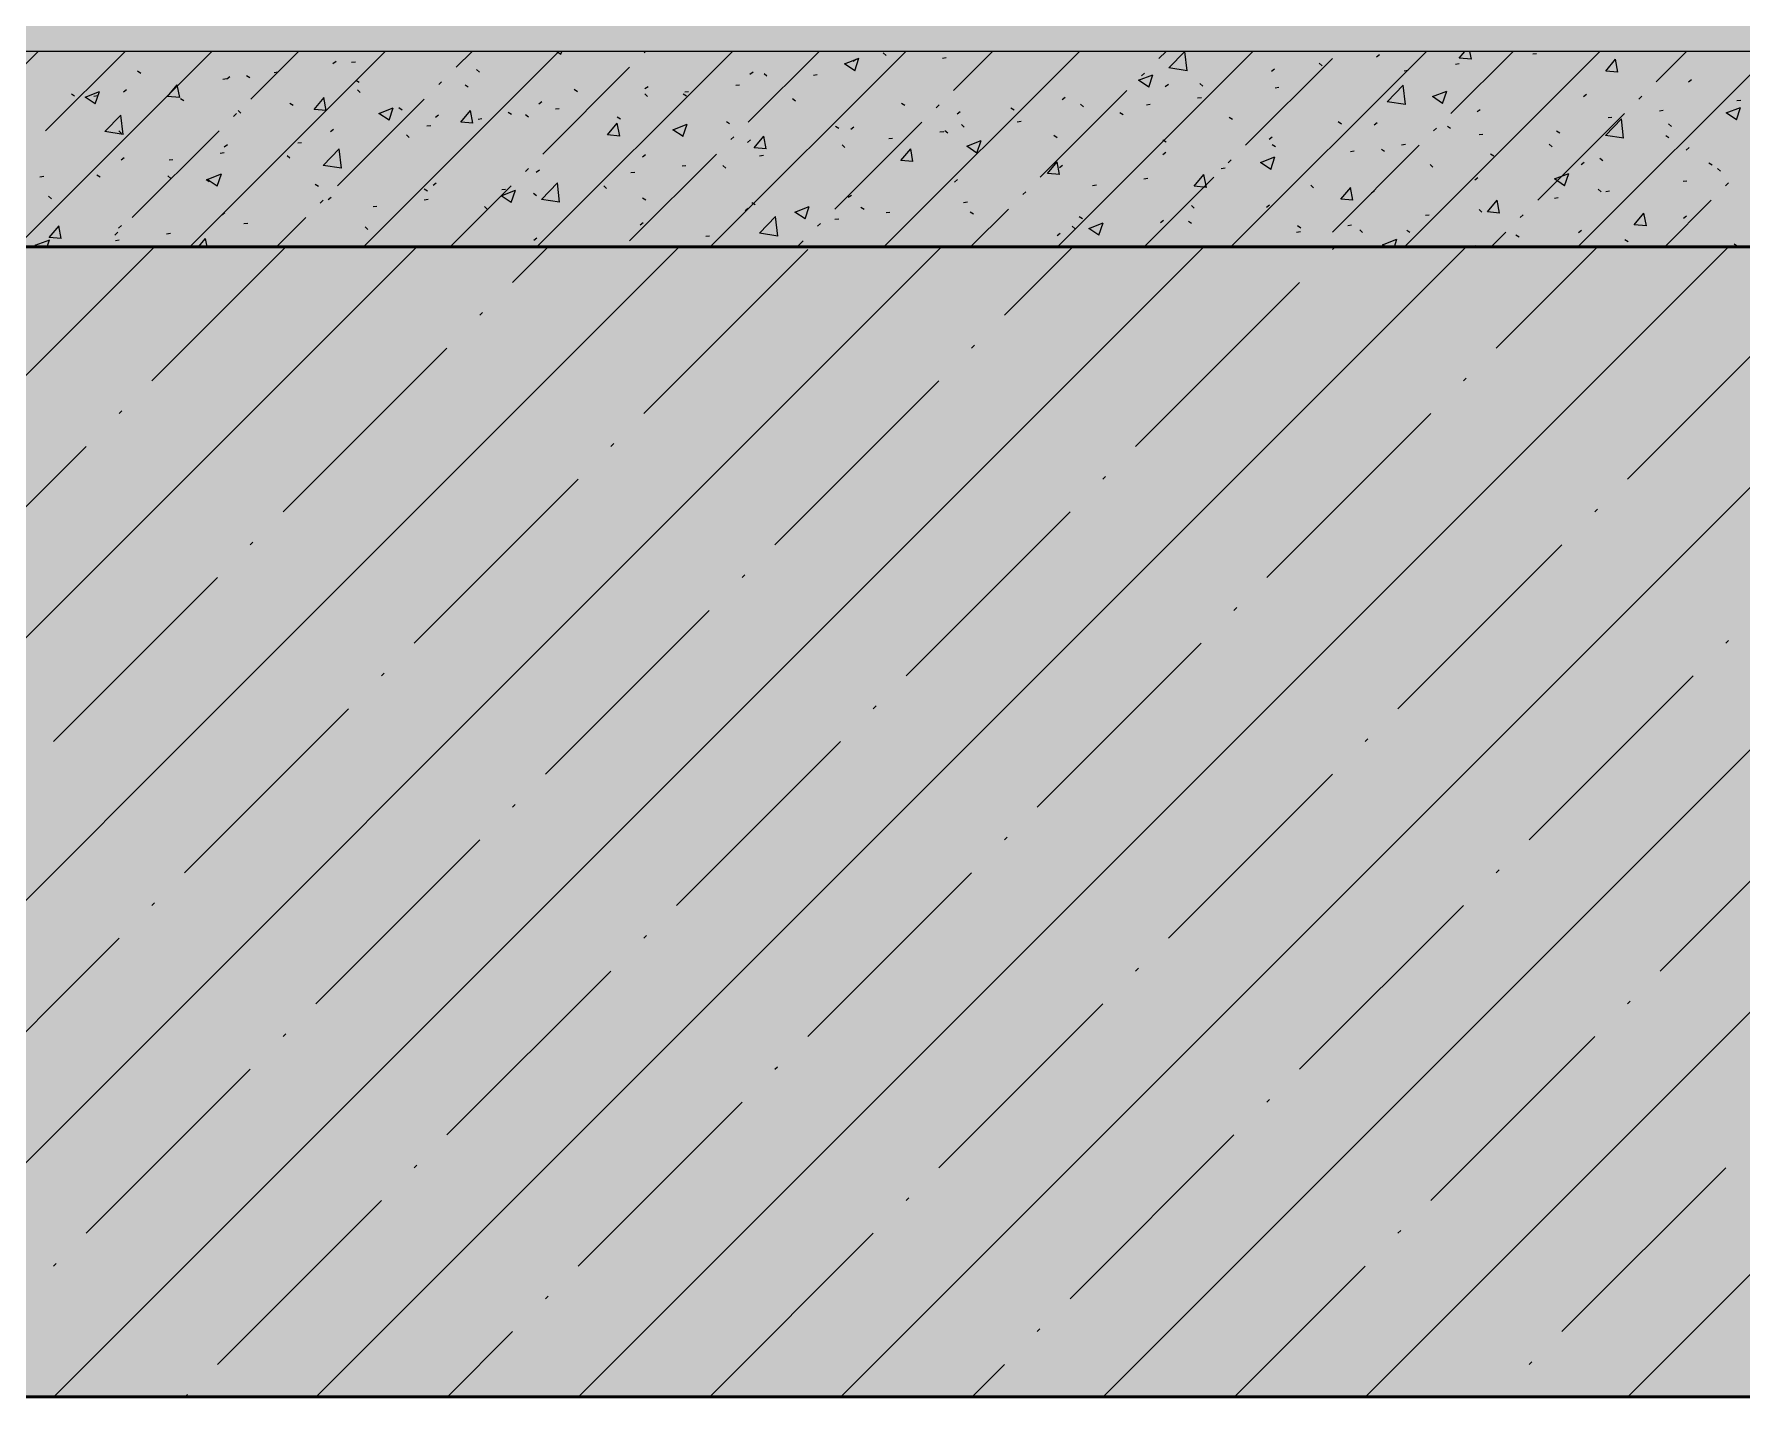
# Model space of a CAD drawing. Header units: millimetres. Extents: x -81576 to 1046824, y -248937 to 691537.
# Drawn here: x -14886 to -13401, y 617840 to 619025 of the extents above; entities that cross this region are included whole.
import ezdxf

# ---------------------------------------------------------------- set-up
doc = ezdxf.new("R2010")
doc.units = ezdxf.units.MM
doc.layers.add('PDF _Геометрия', color=7, linetype='Continuous', true_color=0x1d1d1d)
doc.layers.add('PDF _Сплошная заливка', color=7, linetype='Continuous', true_color=0xffffff)

msp = doc.modelspace()

# ---------------------------------------------------------------- hatches: boundary and pattern name
at = {"layer": 'PDF _Сплошная заливка', "true_color": 0x636466, "transparency": 33554559}
h = msp.add_hatch(color=251, dxfattribs=at)
h.paths.add_polyline_path([(-14198.8, 617839.9), (-46, 617839.9), (-46, 618839.9), (-487.7, 618839.9), (-487.7, 634793.8), (-987.7, 634793.8), (-987.7, 629959.9), (-3957.7, 629959.9), (-3957.7, 629709.9), (-4557.7, 629709.9), (-4557.7, 629409.9), (-5157.7, 629409.9), (-5157.7, 629109.9), (-5757.7, 629109.9), (-5757.7, 628809.9), (-6357.7, 628809.9), (-6357.7, 628509.9), (-6957.7, 628509.9), (-6957.7, 628209.9), (-7557.7, 628209.9), (-7557.7, 627909.9), (-8157.7, 627909.9), (-8157.7, 627609.9), (-8757.7, 627609.9), (-8757.7, 627309.9), (-9357.7, 627309.9), (-9357.7, 627009.9), (-9957.7, 627009.9), (-9957.7, 626709.9), (-10557.7, 626709.9), (-10557.7, 626409.9), (-11157.7, 626409.9), (-11157.7, 626109.9), (-11757.7, 626109.9), (-11757.7, 625579.9), (-18387.7, 625579.9), (-18387.7, 633599.9), (-11037.7, 633599.9), (-11037.7, 634234.5), (-9691.8, 634907.4), (-9784.9, 635093.8), (-9934.9, 634793.8), (-11157.7, 634793.8), (-11157.7, 634509.9), (-11757.7, 634509.9), (-11757.7, 634079.9), (-18387.7, 634079.9), (-18387.7, 634793.8), (-18887.7, 634793.8), (-18887.7, 617839.9), (-18387.7, 617839.9)], flags=0)
h.paths.add_polyline_path([(-9481.2, 618839.9), (-11037.7, 618839.9), (-11037.7, 619074.5), (-4145.8, 622979.9), (-987.7, 622979.9), (-987.7, 618839.9), (-7122.4, 618839.9)], flags=0)
h.paths.add_polyline_path([(-11757.7, 618839.9), (-18387.7, 618839.9), (-18387.7, 625099.9), (-11037.7, 625099.9), (-11037.7, 625834.5), (-3584.2, 629559.9), (-987.7, 629559.9), (-987.7, 623379.9), (-3987.7, 623379.9), (-3987.7, 623429.9), (-4557.7, 623429.9), (-4557.7, 623089.9), (-5157.7, 623089.9), (-5157.7, 622749.9), (-5757.7, 622749.9), (-5757.7, 622409.9), (-6357.7, 622409.9), (-6357.7, 622069.9), (-6957.7, 622069.9), (-6957.7, 621729.9), (-7557.7, 621729.9), (-7557.7, 621389.9), (-8157.7, 621389.9), (-8157.7, 621049.9), (-8757.7, 621049.9), (-8757.7, 620709.9), (-9357.7, 620709.9), (-9357.7, 620369.9), (-9957.7, 620369.9), (-9957.7, 620029.9), (-10557.7, 620029.9), (-10557.7, 619689.9), (-11157.7, 619689.9), (-11157.7, 619349.9), (-11757.7, 619349.9), (-11757.7, 618888.4)], flags=0)
h = msp.add_hatch(color=251, dxfattribs=at)
h.paths.add_polyline_path([(-18382.7, 619009.9), (-11757.7, 619009.9), (-11757.7, 619039.9), (-18387.7, 619039.9), (-18387.7, 619009.9), (-18383.6, 619009.9)], flags=0)
h.paths.add_polyline_path([(-3987.7, 619009.9), (-987.7, 619009.9), (-987.7, 619039.9), (-11037.7, 619039.9), (-11037.7, 619009.9), (-4763.6, 619009.9)], flags=0)
h = msp.add_hatch(color=251, dxfattribs=at)
h.paths.add_polyline_path([(-18387.7, 618839.9), (-11757.7, 618839.9), (-11757.7, 619009.9), (-18387.7, 619009.9)], flags=0)
h.paths.add_polyline_path([(-3987.7, 618839.9), (-987.7, 618839.9), (-987.7, 619009.9), (-11037.7, 619009.9), (-11037.7, 618839.9), (-4763.6, 618839.9)], flags=0)

# ---------------------------------------------------------------- linework, layer by layer
at = {"layer": 'PDF _Геометрия', "color": 7, "lineweight": 53}
for points in [[(-18887.7, 634793.8), (-18887.7, 617839.9), (-46, 617839.9)], [(-9957.7, 620369.9), (-9957.7, 620029.9), (-10557.7, 620029.9), (-10557.7, 619689.9), (-11157.7, 619689.9), (-11157.7, 619349.9), (-11757.7, 619349.9), (-11757.7, 618839.9), (-18387.7, 618839.9), (-18387.7, 625099.9)]]:
    msp.add_lwpolyline(points, dxfattribs=at)
at = {"layer": 'PDF _Геометрия', "color": 7, "lineweight": 50}
for points in [[(-11757.7, 618839.9), (-18387.7, 618839.9), (-18387.7, 625099.9), (-11607.7, 625099.9)], [(-18916.4, 617839.9), (-46, 617839.9)]]:
    msp.add_lwpolyline(points, dxfattribs=at)
at = {"layer": 'PDF _Геометрия', "color": 7, "lineweight": 9}
for points in [[(-11757.7, 619039.9), (-18387.7, 619039.9), (-18387.7, 619009.9), (-18387.7, 618839.9), (-11757.7, 618839.9)], [(-11757.7, 619009.9), (-18387.7, 619009.9)]]:
    msp.add_lwpolyline(points, dxfattribs=at)
at = {"layer": 'PDF _Геометрия', "color": 250, "lineweight": 9, "true_color": 0x2c2c2c}
for points in [[(-15052, 618839.9), (-14882, 619009.9)], [(-14901.1, 618839.9), (-14731.1, 619009.9)], [(-14875.8, 618940.7), (-14806.6, 619009.9)], [(-14750.3, 618839.9), (-14580.3, 619009.9)], [(-14697.2, 618968.4), (-14655.8, 619009.9)], [(-14599.4, 618839.9), (-14429.4, 619009.9)], [(-14518.7, 618996.1), (-14504.9, 619009.9)], [(-14448.5, 618839.9), (-14278.5, 619009.9)], [(-14431.3, 619009.9), (-14427.6, 619007.4)], [(-14427.6, 619007.4), (-14426.7, 619009.9)], [(-14395, 619009.9), (-14394.8, 619009.7)], [(-14355.3, 619008.6), (-14354, 619009.9)], [(-14297.7, 618839.9), (-14127.7, 619009.9)], [(-14264.8, 618948.3), (-14203.2, 619009.9)], [(-14146.8, 618839.9), (-13976.8, 619009.9)], [(-14086.2, 618975.9), (-14052.3, 619009.9)], [(-13995.9, 618839.9), (-13825.9, 619009.9)], [(-13907.7, 619003.6), (-13901.4, 619009.9)], [(-13883.1, 618993.1), (-13898.9, 618995.6), (-13885.1, 619009.9)], [(-13883.1, 618993.1), (-13885, 619009.9)], [(-13845.1, 618839.9), (-13675.1, 619009.9)], [(-13694.2, 618839.9), (-13524.2, 619009.9)], [(-13653.7, 618955.8), (-13599.7, 619009.9)], [(-13636, 619003.1), (-13646.7, 619004), (-13641.7, 619009.9)], [(-13636, 619003.1), (-13637.3, 619009.9)], [(-13543.3, 618839.9), (-13373.3, 619009.9)], [(-13475.2, 618983.5), (-13448.8, 619009.9)], [(-14625.8, 618999.4), (-14623.1, 619001.5)], [(-14609.6, 619000.4), (-14606.3, 619000.9)], [(-14443.3, 618920.6), (-14367.9, 618996.1)], [(-14172.1, 618993.1), (-14180.9, 618999.1), (-14168.4, 619003.9)], [(-14173.4, 619001.4), (-14170.7, 619003.4)], [(-14172.1, 618993.1), (-14168.5, 619003.9)], [(-14147.3, 619008.5), (-14144.8, 619006.3)], [(-14095.9, 619004.1), (-14092.5, 619004.6)], [(-13832.3, 618928.2), (-13756.8, 619003.6)], [(-13768.3, 618999.7), (-13765.8, 618997.4)], [(-13718.5, 619005.3), (-13715.8, 619007.3)], [(-13649.8, 618998.9), (-13646.5, 618999.3)], [(-13582.5, 619007.7), (-13579.2, 619008.2)], [(-13508.5, 618991.9), (-13519.1, 618992.8), (-13510.6, 619003.1)], [(-13508.5, 618991.9), (-13510.6, 619003.1)], [(-14795.8, 618992.9), (-14792.9, 618991.1)], [(-14759.1, 618969.7), (-14769.7, 618970.7), (-14761.2, 618980.9)], [(-14759.1, 618969.7), (-14761.2, 618980.9)], [(-14721.5, 618985.7), (-14718.2, 618986.2)], [(-14718.1, 618986.1), (-14715.4, 618988.1)], [(-14700.9, 618988.9), (-14698, 618987.1)], [(-14677, 618991.6), (-14673.7, 618992)], [(-14605.9, 618984.9), (-14603.1, 618983.1)], [(-14533.8, 618981), (-14531.3, 618983.5)], [(-14511, 618980.9), (-14508.2, 618979.1)], [(-14500.9, 618994.2), (-14498.5, 618991.9)], [(-14275.5, 618980.5), (-14272.2, 618980.9)], [(-14263.2, 618990), (-14260.5, 618992)], [(-14251, 618990.7), (-14248.5, 618988.5)], [(-14208.1, 618989.3), (-14204.8, 618989.8)], [(-13916.5, 618978.9), (-13925.4, 618984.9), (-13912.9, 618989.6)], [(-13922.8, 618988.5), (-13920.3, 618991)], [(-13916.5, 618978.9), (-13912.9, 618989.6)], [(-13902.1, 618979.4), (-13899.4, 618981.5)], [(-13872, 618981.9), (-13869.5, 618979.6)], [(-13809.8, 618992.8), (-13807.1, 618994.8)], [(-13693.3, 618963.7), (-13709.1, 618966.1), (-13695.3, 618980.6)], [(-13693.3, 618963.7), (-13695.3, 618980.6)], [(-13694.3, 618993), (-13691, 618993.5)], [(-13447.2, 618983.3), (-13444.5, 618985.4)], [(-14853.2, 618973), (-14850.4, 618971.2)], [(-14832.5, 618964.3), (-14841.3, 618970.2), (-14828.9, 618975)], [(-14833.8, 618970.9), (-14830.5, 618971.4)], [(-14832.5, 618964.3), (-14828.9, 618975)], [(-14807.9, 618974.7), (-14805.3, 618976.8)], [(-14758.3, 618969), (-14755.5, 618967.2)], [(-14631.6, 618958.6), (-14642.2, 618959.5), (-14633.6, 618969.7)], [(-14631.6, 618958.6), (-14633.7, 618969.7)], [(-14621.8, 618893), (-14546.4, 618968.4)], [(-14604.6, 618976.4), (-14602.2, 618974.1)], [(-14446.8, 618964.2), (-14444.2, 618966.2)], [(-14416.1, 618976.9), (-14413.3, 618975.1)], [(-14354.7, 618972.9), (-14352.2, 618970.7)], [(-14354.5, 618977.5), (-14351.8, 618979.5)], [(-14321.2, 618972.9), (-14318.4, 618971.1)], [(-14320, 618974.6), (-14316.7, 618975.1)], [(-14226.3, 618968.9), (-14223.5, 618967)], [(-14010.8, 618900.5), (-13935.4, 618975.9)], [(-13991.9, 618968), (-13989.2, 618970.1)], [(-13874, 618969.4), (-13870.7, 618969.8)], [(-13806.6, 618978.2), (-13803.3, 618978.7)], [(-13661, 618964.7), (-13669.9, 618970.6), (-13657.4, 618975.4)], [(-13661, 618964.7), (-13657.4, 618975.4)], [(-13538.5, 618970.8), (-13535.8, 618972.8)], [(-13490.3, 618968.4), (-13487.8, 618970.9)], [(-13405.1, 618967.1), (-13401.8, 618967.6)], [(-14808.3, 618937.6), (-14824.1, 618940.1), (-14810.2, 618954.5)], [(-14808.3, 618937.6), (-14810.2, 618954.5)], [(-14712.3, 618953.3), (-14709.8, 618955.8)], [(-14708.3, 618958.6), (-14705.9, 618956.3)], [(-14663.4, 618965), (-14660.5, 618963.2)], [(-14577, 618950), (-14585.8, 618956), (-14573.4, 618960.8)], [(-14577, 618950), (-14573.4, 618960.8)], [(-14568.5, 618961), (-14565.6, 618959.2)], [(-14536.6, 618952.8), (-14534, 618954.8)], [(-14504.1, 618947.4), (-14514.7, 618948.4), (-14506.1, 618958.6)], [(-14504.1, 618947.4), (-14506.1, 618958.6)], [(-14499.6, 618951), (-14496.3, 618951.4)], [(-14473.5, 618957), (-14470.7, 618955.2)], [(-14458.3, 618955.1), (-14455.9, 618952.9)], [(-14432.3, 618959.8), (-14429, 618960.3)], [(-14378.6, 618953), (-14375.8, 618951.2)], [(-14131.4, 618964.8), (-14128.5, 618963)], [(-14101.3, 618960.9), (-14098.8, 618963.4)], [(-14083.2, 618955.5), (-14080.5, 618957.6)], [(-14036.5, 618960.8), (-14033.6, 618959)], [(-13975.7, 618964.1), (-13973.2, 618961.8)], [(-13941.5, 618956.8), (-13938.7, 618955)], [(-13918.5, 618963.5), (-13915.2, 618963.9)], [(-13846.6, 618952.8), (-13843.8, 618951)], [(-13630.8, 618957.5), (-13628.2, 618959.5)], [(-13578.3, 618880.4), (-13502.9, 618955.8)], [(-13503.5, 618934.3), (-13519.4, 618936.7), (-13505.5, 618951.1)], [(-13517, 618952.4), (-13513.7, 618952.8)], [(-13503.6, 618934.3), (-13505.5, 618951.1)], [(-13472.5, 618958.3), (-13469.1, 618958.7)], [(-13405.5, 618950.4), (-13414.3, 618956.4), (-13401.9, 618961.2)], [(-13405.5, 618950.4), (-13401.9, 618961.2)], [(-14812, 618940.8), (-14809.6, 618938.5)], [(-14800.3, 618865.3), (-14724.9, 618940.7)], [(-14627.9, 618940.2), (-14625.3, 618942.3)], [(-14562, 618937.3), (-14559.6, 618935.1)], [(-14544.1, 618945.1), (-14540.8, 618945.5)], [(-14376.5, 618936.3), (-14387.2, 618937.2), (-14378.6, 618947.4)], [(-14376.5, 618936.3), (-14378.6, 618947.4)], [(-14321.4, 618935.8), (-14330.3, 618941.8), (-14317.8, 618946.5)], [(-14321.5, 618935.8), (-14317.9, 618946.5)], [(-14283.7, 618949), (-14280.9, 618947.2)], [(-14279.8, 618933.2), (-14277.3, 618935.7)], [(-14249, 618925.1), (-14259.6, 618926), (-14251.1, 618936.3)], [(-14249, 618925.1), (-14251.1, 618936.3)], [(-14189.3, 618872.8), (-14113.9, 618948.3)], [(-14188.8, 618945), (-14186, 618943.2)], [(-14175.5, 618942.2), (-14172.9, 618944.2)], [(-14098.1, 618939.9), (-14094.8, 618940.3)], [(-14093.9, 618941), (-14091.1, 618939.2)], [(-14079.4, 618946.3), (-14076.9, 618944)], [(-14030.8, 618948.7), (-14027.5, 618949.2)], [(-13999, 618936.9), (-13996.1, 618935.1)], [(-13811.9, 618933.6), (-13809.3, 618935.6)], [(-13751.7, 618948.8), (-13748.9, 618947)], [(-13720.6, 618946.1), (-13718, 618948.1)], [(-13668.8, 618940.7), (-13666.3, 618943.2)], [(-13656.8, 618944.8), (-13654, 618943)], [(-13629.3, 618937.6), (-13625.9, 618938)], [(-13561.9, 618940.8), (-13559.1, 618939)], [(-13467, 618936.8), (-13464.2, 618935)], [(-13464.6, 618947), (-13462.1, 618944.7)], [(-14723.8, 618921.5), (-14720.4, 618921.9)], [(-14720.3, 618926.9), (-14717.6, 618929)], [(-14656.4, 618930.3), (-14653.1, 618930.8)], [(-14618.5, 618908.2), (-14634.3, 618910.7), (-14620.5, 618925.1)], [(-14618.5, 618908.2), (-14620.5, 618925.1)], [(-14367.9, 618845.2), (-14292.4, 618920.6)], [(-14265.3, 618930.8), (-14262.7, 618932.9)], [(-14183.1, 618928.5), (-14180.6, 618926.2)], [(-14142.6, 618934), (-14139.3, 618934.4)], [(-14121.5, 618914), (-14132.1, 618914.9), (-14123.5, 618925.1)], [(-14121.5, 618914), (-14123.5, 618925.1)], [(-14065.9, 618921.5), (-14074.8, 618927.5), (-14062.3, 618932.3)], [(-14065.9, 618921.5), (-14062.3, 618932.3)], [(-13904.3, 618920.2), (-13901.6, 618922.3)], [(-13904.1, 618932.9), (-13901.2, 618931.1)], [(-13809.1, 618928.9), (-13806.3, 618927.1)], [(-13756.8, 618852.7), (-13681.4, 618928.2)], [(-13741.1, 618922.9), (-13737.8, 618923.3)], [(-13714.2, 618924.9), (-13711.4, 618923.1)], [(-13696.6, 618928.7), (-13693.3, 618929.2)], [(-13619.3, 618920.9), (-13616.5, 618919.1)], [(-13568.3, 618929.2), (-13565.8, 618926.9)], [(-13449.3, 618924.1), (-13446.7, 618926.2)], [(-14810.1, 618915.5), (-14807.4, 618917.6)], [(-14768.3, 618915.6), (-14764.9, 618916)], [(-14665.7, 618919.5), (-14663.3, 618917.3)], [(-14458.4, 618905.5), (-14455.9, 618908)], [(-14449, 618905), (-14446.3, 618907)], [(-14356.6, 618918.3), (-14354, 618920.3)], [(-14322.3, 618910.3), (-14318.9, 618910.8)], [(-14286.8, 618910.7), (-14284.3, 618908.4)], [(-14254.9, 618919.2), (-14251.6, 618919.7)], [(-13993.9, 618902.8), (-14004.6, 618903.7), (-13996, 618913.9)], [(-13994, 618902.8), (-13996, 618913.9)], [(-13994.1, 618908.9), (-13991.4, 618910.9)], [(-13853.4, 618908.1), (-13850.1, 618908.5)], [(-13847.4, 618913.1), (-13844.8, 618915.6)], [(-13810.4, 618907.3), (-13819.2, 618913.3), (-13806.8, 618918.1)], [(-13810.4, 618907.3), (-13806.8, 618918.1)], [(-13671.9, 618911.4), (-13669.5, 618909.1)], [(-13540.6, 618911.6), (-13538, 618913.7)], [(-13524.4, 618916.9), (-13521.6, 618915.1)], [(-13429.5, 618912.9), (-13426.7, 618911.1)], [(-13422, 618908), (-13419.5, 618905.7)], [(-14880.6, 618900.8), (-14877.2, 618901.3)], [(-14831.1, 618902.5), (-14828.3, 618900.7)], [(-14769.4, 618901.7), (-14766.9, 618899.5)], [(-14736.2, 618898.5), (-14733.4, 618896.7)], [(-14726.4, 618892.7), (-14735.2, 618898.6), (-14722.8, 618903.4)], [(-14726.4, 618892.7), (-14722.8, 618903.4)], [(-14641.3, 618894.5), (-14638.5, 618892.7)], [(-14538.8, 618893.6), (-14536.1, 618895.6)], [(-14524, 618839.9), (-14470.9, 618893)], [(-14428.7, 618878.8), (-14444.6, 618881.2), (-14430.7, 618895.7)], [(-14428.8, 618878.8), (-14430.7, 618895.7)], [(-14390.4, 618892.9), (-14388, 618890.6)], [(-14366.8, 618904.5), (-14363.4, 618904.9)], [(-14085.4, 618896.3), (-14082.7, 618898.4)], [(-13965.3, 618893.4), (-13961.9, 618893.8)], [(-13920.7, 618899.2), (-13917.4, 618899.7)], [(-13920.5, 618839.9), (-13859.9, 618900.5)], [(-13866.4, 618891.6), (-13877, 618892.6), (-13868.5, 618902.8)], [(-13866.4, 618891.6), (-13868.5, 618902.8)], [(-13775.6, 618893.6), (-13773.2, 618891.3)], [(-13738.9, 618880.5), (-13749.5, 618881.4), (-13740.9, 618891.6)], [(-13738.9, 618880.5), (-13741, 618891.6)], [(-13633, 618898.3), (-13630.3, 618900.3)], [(-13554.9, 618893.1), (-13563.7, 618899), (-13551.3, 618903.8)], [(-13554.9, 618893.1), (-13551.3, 618903.8)], [(-13451.9, 618897), (-13448.6, 618897.4)], [(-13414.9, 618893), (-13412.4, 618895.5)], [(-14873.1, 618883.9), (-14870.6, 618881.7)], [(-14636.9, 618877.9), (-14634.4, 618880.4)], [(-14630.1, 618881.1), (-14627.4, 618883.1)], [(-14546.4, 618890.5), (-14543.6, 618888.7)], [(-14546.4, 618880.8), (-14543.1, 618881.3)], [(-14470.8, 618878.4), (-14479.7, 618884.4), (-14467.2, 618889.2)], [(-14479.1, 618889.7), (-14475.7, 618890.1)], [(-14470.9, 618878.4), (-14467.2, 618889.2)], [(-14451.5, 618886.5), (-14448.7, 618884.7)], [(-14356.6, 618882.5), (-14353.8, 618880.7)], [(-14261.7, 618878.5), (-14258.8, 618876.7)], [(-14177.7, 618883), (-14175, 618885)], [(-14077.6, 618878.6), (-14074.2, 618879)], [(-14025.9, 618885.4), (-14023.4, 618887.9)], [(-13814.1, 618874.4), (-13811.4, 618876.4)], [(-13722.8, 618886.9), (-13720.1, 618888.9)], [(-13611.4, 618869.3), (-13622, 618870.3), (-13613.4, 618880.5)], [(-13611.4, 618869.3), (-13613.4, 618880.5)], [(-13563.8, 618882.3), (-13560.4, 618882.7)], [(-13525.7, 618890.2), (-13523.2, 618887.9)], [(-13519.2, 618888.1), (-13515.9, 618888.6)], [(-13467.9, 618839.9), (-13427.4, 618880.4)], [(-14722.4, 618867.7), (-14719.8, 618869.8)], [(-14674.9, 618839.9), (-14649.5, 618865.3)], [(-14590.9, 618875), (-14587.6, 618875.4)], [(-14494.1, 618875.1), (-14491.7, 618872.8)], [(-14267.5, 618871.6), (-14264.9, 618873.7)], [(-14239, 618849.3), (-14254.8, 618851.8), (-14241, 618866.2)], [(-14239, 618849.3), (-14241, 618866.2)], [(-14215.3, 618864.2), (-14224.2, 618870.2), (-14211.7, 618874.9)], [(-14215.3, 618864.2), (-14211.7, 618874.9)], [(-14189.4, 618863.9), (-14186.1, 618864.3)], [(-14166.8, 618874.5), (-14163.9, 618872.7)], [(-14144.9, 618869.7), (-14141.6, 618870.2)], [(-14071.8, 618870.5), (-14069, 618868.7)], [(-14071.4, 618839.9), (-14038.5, 618872.8)], [(-13976.9, 618866.4), (-13974.1, 618864.6)], [(-13906.4, 618861), (-13903.8, 618863.1)], [(-13882, 618862.4), (-13879.2, 618860.6)], [(-13879.3, 618875.8), (-13876.9, 618873.5)], [(-13676, 618867.5), (-13672.7, 618867.9)], [(-13629.3, 618872.4), (-13626.9, 618870.1)], [(-13593.4, 618865.3), (-13590.9, 618867.8)], [(-13483.8, 618858.2), (-13494.5, 618859.1), (-13485.9, 618869.3)], [(-13483.8, 618858.2), (-13485.9, 618869.3)], [(-13451.5, 618864.9), (-13448.8, 618867)], [(-14862, 618847.2), (-14872.6, 618848.1), (-14864, 618858.3)], [(-14862, 618847.2), (-14864.1, 618858.3)], [(-14815.4, 618850.2), (-14812.9, 618852.7)], [(-14812.2, 618856.3), (-14809.6, 618858.4)], [(-14770.5, 618851.3), (-14767.2, 618851.8)], [(-14742.6, 618839.9), (-14736.5, 618847.1)], [(-14735.2, 618839.9), (-14736.5, 618847.2)], [(-14703.2, 618860.2), (-14699.9, 618860.6)], [(-14597.8, 618857.3), (-14595.4, 618855)], [(-14451.1, 618845.8), (-14448.5, 618847.8)], [(-14358.8, 618859.1), (-14356.1, 618861.1)], [(-14301.7, 618849.1), (-14298.4, 618849.5)], [(-14204.4, 618857.8), (-14201.9, 618860.3)], [(-13996.2, 618849.7), (-13993.6, 618851.7)], [(-13983, 618858), (-13980.5, 618855.7)], [(-13959.8, 618850), (-13968.6, 618855.9), (-13956.2, 618860.7)], [(-13959.8, 618850), (-13956.2, 618860.7)], [(-13787.9, 618852.8), (-13784.6, 618853.2)], [(-13787.1, 618858.4), (-13784.3, 618856.6)], [(-13743.4, 618858.6), (-13740.1, 618859.1)], [(-13733, 618854.6), (-13730.6, 618852.3)], [(-13710.4, 618839.9), (-13713.1, 618841.7), (-13700.7, 618846.5)], [(-13702.9, 618839.9), (-13700.7, 618846.5)], [(-13692.2, 618854.4), (-13689.4, 618852.6)], [(-13618.8, 618839.9), (-13606, 618852.7)], [(-13597.3, 618850.4), (-13594.4, 618848.6)], [(-13542.8, 618852.4), (-13540.1, 618854.5)], [(-13502.4, 618846.4), (-13499.5, 618844.6)], [(-15780.9, 617839.9), (-14780.9, 618839.9)], [(-15552.8, 617839.9), (-14552.8, 618839.9)], [(-15324.7, 617839.9), (-14324.7, 618839.9)], [(-15096.6, 617839.9), (-14096.6, 618839.9)], [(-14882.5, 618839.9), (-14884.6, 618841.3), (-14872.1, 618846.1)], [(-14874.2, 618839.9), (-14872.2, 618846.1)], [(-14868.5, 617839.9), (-13868.5, 618839.9)], [(-14815, 618845.5), (-14811.7, 618845.9)], [(-14783.3, 618723.4), (-14666.8, 618839.9)], [(-14640.4, 617839.9), (-13640.4, 618839.9)], [(-14469.6, 618808.9), (-14438.7, 618839.9)], [(-14412.3, 617839.9), (-13412.3, 618839.9)], [(-14369, 618840.2), (-14365.7, 618840.7)], [(-14355.6, 618694.9), (-14213, 618837.5)], [(-14222.3, 618839.9), (-14217, 618845.2)], [(-14184.2, 617839.9), (-13184.2, 618839.9)], [(-14086.7, 618840.2), (-14086.4, 618839.9)], [(-14042, 618780.4), (-13982.5, 618839.9)], [(-13956.1, 617839.9), (-12956.1, 618839.9)], [(-13769.7, 618839.9), (-13769.4, 618840.2)], [(-13756.8, 618837.5), (-13754.5, 618839.8)], [(-13728, 617839.9), (-12728, 618839.9)], [(-13634.1, 618839.9), (-13632.5, 618841.1)], [(-13614.3, 618751.9), (-13526.3, 618839.9)], [(-13499.9, 617839.9), (-12499.9, 618839.9)], [(-13407.4, 618842.4), (-13404.6, 618840.6)], [(-13927.9, 618666.4), (-13785.3, 618808.9)], [(-14498.2, 618780.4), (-14495.8, 618782.8)], [(-13500.2, 618637.9), (-13357.7, 618780.4)], [(-14669.2, 618609.4), (-14526.7, 618751.9)], [(-14070.5, 618751.9), (-14068.1, 618754.3)], [(-14241.5, 618580.9), (-14099, 618723.4)], [(-13642.8, 618723.4), (-13640.4, 618725.8)], [(-14811.8, 618694.9), (-14809.4, 618697.3)], [(-13813.9, 618552.3), (-13671.3, 618694.9)], [(-14384.1, 618666.4), (-14381.7, 618668.8)], [(-14982.9, 618523.8), (-14840.3, 618666.4)], [(-13956.4, 618637.9), (-13954.1, 618640.2)], [(-14555.2, 618495.3), (-14412.6, 618637.9)], [(-14127.5, 618466.8), (-13984.9, 618609.4)], [(-13528.7, 618609.4), (-13526.4, 618611.7)], [(-14697.7, 618580.9), (-14695.4, 618583.2)], [(-13699.8, 618438.3), (-13557.2, 618580.9)], [(-14868.8, 618409.8), (-14726.3, 618552.3)], [(-14270.1, 618552.3), (-14267.7, 618554.7)], [(-14441.1, 618381.3), (-14298.6, 618523.8)], [(-13842.4, 618523.8), (-13840, 618526.2)], [(-14013.4, 618352.8), (-13870.9, 618495.3)], [(-13414.7, 618495.3), (-13412.3, 618497.7)], [(-14583.7, 618466.8), (-14581.3, 618469.2)], [(-13585.8, 618324.2), (-13443.2, 618466.8)], [(-14754.8, 618295.7), (-14612.2, 618438.3)], [(-14156, 618438.3), (-14153.6, 618440.7)], [(-14327.1, 618267.2), (-14184.5, 618409.8)], [(-13728.3, 618409.8), (-13726, 618412.1)], [(-13899.4, 618238.7), (-13756.8, 618381.3)], [(-14469.6, 618352.8), (-14467.3, 618355.1)], [(-13471.7, 618210.2), (-13329.2, 618352.8)], [(-14640.7, 618181.7), (-14498.2, 618324.2)], [(-14042, 618324.2), (-14039.6, 618326.6)], [(-13614.3, 618295.7), (-13611.9, 618298.1)], [(-14213, 618153.2), (-14070.5, 618295.7)], [(-14783.3, 618267.2), (-14780.9, 618269.6)], [(-13785.3, 618124.7), (-13642.8, 618267.2)], [(-14954.4, 618096.1), (-14811.8, 618238.7)], [(-14355.6, 618238.7), (-14353.2, 618241.1)], [(-14526.7, 618067.6), (-14384.1, 618210.2)], [(-13927.9, 618210.2), (-13925.5, 618212.6)], [(-14099, 618039.1), (-13956.4, 618181.7)], [(-13500.2, 618181.7), (-13497.9, 618184)], [(-14669.2, 618153.2), (-14666.9, 618155.5)], [(-13671.3, 618010.6), (-13528.7, 618153.2)], [(-14840.3, 617982.1), (-14697.7, 618124.7)], [(-14241.5, 618124.7), (-14239.2, 618127)], [(-14412.6, 617953.6), (-14270.1, 618096.1)], [(-13813.9, 618096.1), (-13811.5, 618098.5)], [(-13984.9, 617925.1), (-13842.4, 618067.6)], [(-14555.2, 618039.1), (-14552.8, 618041.5)], [(-13557.2, 617896.6), (-13414.7, 618039.1)], [(-14726.3, 617868), (-14583.7, 618010.6)], [(-14127.5, 618010.6), (-14125.1, 618013)], [(-14298.2, 617839.9), (-14156, 617982.1)], [(-13699.8, 617982.1), (-13697.4, 617984.5)], [(-14868.8, 617953.6), (-14866.4, 617955.9)], [(-13842, 617839.9), (-13728.3, 617953.6)], [(-14441.1, 617925.1), (-14438.8, 617927.4)], [(-14526.3, 617839.9), (-14469.6, 617896.6)], [(-14013.4, 617896.6), (-14011.1, 617898.9)], [(-14070.1, 617839.9), (-14042, 617868)], [(-13585.8, 617868), (-13583.4, 617870.4)], [(-14754.4, 617839.9), (-14752.4, 617841.9)]]:
    msp.add_lwpolyline(points, dxfattribs=at)

doc.saveas('drawing.dxf')
